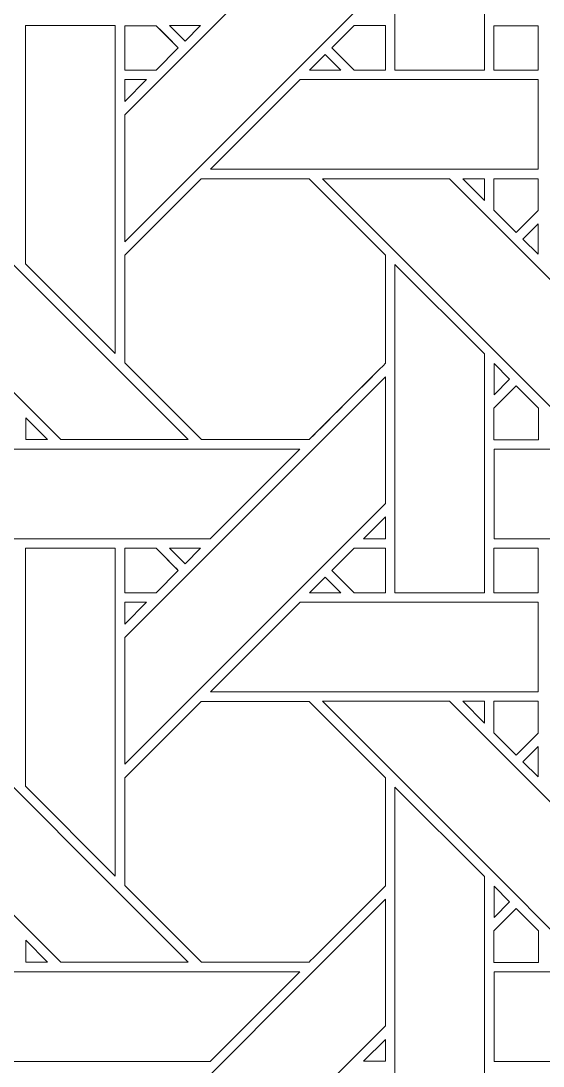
# Model space of a CAD drawing. Header units: inches. Extents: x 4.9 to 19.9, y 1.6 to 16.6.
# Drawn here: x 9.586 to 10.534, y 3.451 to 5.349 of the extents above; entities that cross this region are included whole.
import ezdxf

# ---------------------------------------------------------------- set-up
doc = ezdxf.new("R2010")
doc.units = ezdxf.units.IN
doc.header["$MEASUREMENT"] = 0
doc.layers.add('Design', color=7, linetype='Continuous', lineweight=0)

msp = doc.modelspace()

# ---------------------------------------------------------------- linework, layer by layer
at = {"layer": 'Design'}
for points, knots in [([(4.882854037814669, 16.59476386176223), (4.882854037814669, 16.59476386176223), (4.882854037814669, 1.594763861762152), (4.882854037814669, 1.594763861762152), (4.882854037814669, 1.594763861762152), (19.88285319010416, 1.594763861762152), (19.88285319010416, 1.594763861762152), (19.88285319010416, 1.594763861762152), (19.88285319010416, 16.59476386176223), (19.88285319010416, 16.59476386176223), (19.88285319010416, 16.59476386176223), (4.882854037814669, 16.59476386176223), (4.882854037814669, 16.59476386176223)], [0, 0, 0, 0, 1, 1, 1, 2, 2, 2, 3, 3, 3, 4, 4, 4, 4]), ([(5.683952837729848, 15.79366501657361), (5.683952837729848, 15.79366501657361), (5.683952837729848, 2.395862706950664), (5.683952837729848, 2.395862706950664), (5.683952837729848, 2.395862706950664), (19.08175439018904, 2.395862706950664), (19.08175439018904, 2.395862706950664), (19.08175439018904, 2.395862706950664), (19.08175439018904, 15.79366501657361), (19.08175439018904, 15.79366501657361), (19.08175439018904, 15.79366501657361), (5.683952837729848, 15.79366501657361), (5.683952837729848, 15.79366501657361)], [0, 0, 0, 0, 1, 1, 1, 2, 2, 2, 3, 3, 3, 4, 4, 4, 4]), ([(10.4277835422092, 5.693177117241753), (10.4277835422092, 5.693177117241753), (10.4277835422092, 5.259501139322916), (10.4277835422092, 5.259501139322916), (10.4277835422092, 5.259501139322916), (10.26501888699002, 5.259501139322916), (10.26501888699002, 5.259501139322916), (10.26501888699002, 5.259501139322916), (10.26501888699002, 5.855332268608941), (10.26501888699002, 5.855332268608941), (10.26501888699002, 5.855332268608941), (10.4277835422092, 5.693177117241753), (10.4277835422092, 5.693177117241753)], [0, 0, 0, 0, 1, 1, 1, 2, 2, 2, 3, 3, 3, 4, 4, 4, 4]), ([(9.774209764268663, 5.178177727593316), (9.774209764268663, 5.178177727593316), (10.24787987603081, 5.651766459147134), (10.24787987603081, 5.651766459147134), (10.24787987603081, 5.651766459147134), (10.24787987603081, 5.421737670898437), (10.24787987603081, 5.421737670898437), (10.24787987603081, 5.421737670898437), (9.774209764268663, 4.94808112250434), (9.774209764268663, 4.94808112250434), (9.774209764268663, 4.94808112250434), (9.774209764268663, 5.178177727593316), (9.774209764268663, 5.178177727593316)], [0, 0, 0, 0, 1, 1, 1, 2, 2, 2, 3, 3, 3, 4, 4, 4, 4]), ([(9.757071601019964, 5.340279473198784), (9.757071601019964, 5.340279473198784), (9.757071601019964, 4.745168897840711), (9.757071601019964, 4.745168897840711), (9.757071601019964, 4.745168897840711), (9.594153510199652, 4.908086988661024), (9.594153510199652, 4.908086988661024), (9.594153510199652, 4.908086988661024), (9.594153510199652, 5.340279473198784), (9.594153510199652, 5.340279473198784), (9.594153510199652, 5.340279473198784), (9.757071601019964, 5.340279473198784), (9.757071601019964, 5.340279473198784)], [0, 0, 0, 0, 1, 1, 1, 2, 2, 2, 3, 3, 3, 4, 4, 4, 4]), ([(9.831252204047308, 5.340252346462673), (9.836391025119356, 5.335140652126735), (9.867162068684895, 5.304328070746527), (9.871586269802515, 5.299903869628906), (9.871586269802515, 5.299903869628906), (9.831163194444445, 5.259484185112847), (9.831163194444445, 5.259484185112847), (9.831163194444445, 5.259484185112847), (9.774183485243055, 5.259484185112847), (9.774183485243055, 5.259484185112847), (9.774183485243055, 5.259484185112847), (9.774183485243055, 5.340252346462673), (9.774183485243055, 5.340252346462673), (9.774183485243055, 5.340252346462673), (9.831252204047308, 5.340252346462673), (9.831252204047308, 5.340252346462673)], [0, 0, 0, 0, 1, 1, 1, 2, 2, 2, 3, 3, 3, 4, 4, 4, 5, 5, 5, 5]), ([(9.774183485243055, 5.340252346462673), (9.774183485243055, 5.340252346462673), (9.831252204047308, 5.340252346462673), (9.831252204047308, 5.340252346462673), (9.836608039008246, 5.334929572211371), (9.867420620388454, 5.304069519042968), (9.871586269802515, 5.299903869628906), (9.871586269802515, 5.299903869628906), (9.831163194444445, 5.259484185112847), (9.831163194444445, 5.259484185112847), (9.831163194444445, 5.259484185112847), (9.774183485243055, 5.259484185112847), (9.774183485243055, 5.259484185112847), (9.774183485243055, 5.259484185112847), (9.774183485243055, 5.340252346462673), (9.774183485243055, 5.340252346462673)], [0, 0, 0, 0, 1, 1, 1, 2, 2, 2, 3, 3, 3, 4, 4, 4, 5, 5, 5, 5]), ([(9.912100897894964, 5.340279473198784), (9.912100897894964, 5.340279473198784), (9.883819580078125, 5.312100728352864), (9.883819580078125, 5.312100728352864), (9.883819580078125, 5.312100728352864), (9.855641682942707, 5.340279473198784), (9.855641682942707, 5.340279473198784), (9.855641682942707, 5.340279473198784), (9.912100897894964, 5.340279473198784), (9.912100897894964, 5.340279473198784)], [0, 0, 0, 0, 1, 1, 1, 2, 2, 2, 3, 3, 3, 3]), ([(10.1907484266493, 5.259470621744791), (10.1907484266493, 5.259470621744791), (10.15038977728949, 5.299849616156683), (10.15038977728949, 5.299849616156683), (10.15038977728949, 5.299849616156683), (10.19081963433159, 5.34027608235677), (10.19081963433159, 5.34027608235677), (10.19081963433159, 5.34027608235677), (10.24786037868923, 5.34027608235677), (10.24786037868923, 5.34027608235677), (10.24786037868923, 5.34027608235677), (10.24786037868923, 5.259470621744791), (10.24786037868923, 5.259470621744791), (10.24786037868923, 5.259470621744791), (10.1907484266493, 5.259470621744791), (10.1907484266493, 5.259470621744791)], [0, 0, 0, 0, 1, 1, 1, 2, 2, 2, 3, 3, 3, 4, 4, 4, 5, 5, 5, 5]), ([(10.15038977728949, 5.299849616156683), (10.15038977728949, 5.299849616156683), (10.19081963433159, 5.34027608235677), (10.19081963433159, 5.34027608235677), (10.19081963433159, 5.34027608235677), (10.24786037868923, 5.34027608235677), (10.24786037868923, 5.34027608235677), (10.24786037868923, 5.34027608235677), (10.24786037868923, 5.259470621744791), (10.24786037868923, 5.259470621744791), (10.24786037868923, 5.259470621744791), (10.1907484266493, 5.259470621744791), (10.1907484266493, 5.259470621744791), (10.1907484266493, 5.259470621744791), (10.15038977728949, 5.299849616156683), (10.15038977728949, 5.299849616156683)], [0, 0, 0, 0, 1, 1, 1, 2, 2, 2, 3, 3, 3, 4, 4, 4, 5, 5, 5, 5]), ([(10.44506581624349, 5.259470621744791), (10.44506581624349, 5.259470621744791), (10.44506581624349, 5.340252346462673), (10.44506581624349, 5.340252346462673), (10.44506581624349, 5.340252346462673), (10.52530924479166, 5.340252346462673), (10.52530924479166, 5.340252346462673), (10.52530924479166, 5.340252346462673), (10.52530924479166, 5.259470621744791), (10.52530924479166, 5.259470621744791), (10.52530924479166, 5.259470621744791), (10.44506581624349, 5.259470621744791), (10.44506581624349, 5.259470621744791)], [0, 0, 0, 0, 1, 1, 1, 2, 2, 2, 3, 3, 3, 4, 4, 4, 4]), ([(10.44506581624349, 5.340252346462673), (10.44506581624349, 5.340252346462673), (10.52530924479166, 5.340252346462673), (10.52530924479166, 5.340252346462673), (10.52530924479166, 5.340252346462673), (10.52530924479166, 5.259470621744791), (10.52530924479166, 5.259470621744791), (10.52530924479166, 5.259470621744791), (10.44506581624349, 5.259470621744791), (10.44506581624349, 5.259470621744791), (10.44506581624349, 5.259470621744791), (10.44506581624349, 5.340252346462673), (10.44506581624349, 5.340252346462673)], [0, 0, 0, 0, 1, 1, 1, 2, 2, 2, 3, 3, 3, 4, 4, 4, 4]), ([(10.16655053032769, 5.259501139322916), (10.16655053032769, 5.259501139322916), (10.11004384358724, 5.259501139322916), (10.11004384358724, 5.259501139322916), (10.11004384358724, 5.259501139322916), (10.13830396864149, 5.287761264377169), (10.13830396864149, 5.287761264377169), (10.13830396864149, 5.287761264377169), (10.16655053032769, 5.259501139322916), (10.16655053032769, 5.259501139322916)], [0, 0, 0, 0, 1, 1, 1, 2, 2, 2, 3, 3, 3, 3]), ([(9.814054701063368, 5.24237569173177), (9.814054701063368, 5.24237569173177), (9.774209764268663, 5.202545166015625), (9.774209764268663, 5.202545166015625), (9.774209764268663, 5.202545166015625), (9.774209764268663, 5.24237569173177), (9.774209764268663, 5.24237569173177), (9.774209764268663, 5.24237569173177), (9.814054701063368, 5.24237569173177), (9.814054701063368, 5.24237569173177)], [0, 0, 0, 0, 1, 1, 1, 2, 2, 2, 3, 3, 3, 3]), ([(9.930055406358507, 5.079539828830294), (9.930055406358507, 5.079539828830294), (10.09290568033854, 5.242362128363715), (10.09290568033854, 5.242362128363715), (10.09290568033854, 5.242362128363715), (10.52533552381727, 5.242362128363715), (10.52533552381727, 5.242362128363715), (10.52533552381727, 5.242362128363715), (10.52533552381727, 5.079539828830294), (10.52533552381727, 5.079539828830294), (10.52533552381727, 5.079539828830294), (9.930055406358507, 5.079539828830294), (9.930055406358507, 5.079539828830294)], [0, 0, 0, 0, 1, 1, 1, 2, 2, 2, 3, 3, 3, 4, 4, 4, 4]), ([(9.18463389078776, 5.062428792317708), (9.18463389078776, 5.062428792317708), (9.415581597222221, 5.062428792317708), (9.415581597222221, 5.062428792317708), (9.415581597222221, 5.062428792317708), (9.889224582248263, 4.58877224392361), (9.889224582248263, 4.58877224392361), (9.889224582248263, 4.58877224392361), (9.658194647894964, 4.58877224392361), (9.658194647894964, 4.58877224392361), (9.658194647894964, 4.58877224392361), (9.18463389078776, 5.062428792317708), (9.18463389078776, 5.062428792317708)], [0, 0, 0, 0, 1, 1, 1, 2, 2, 2, 3, 3, 3, 4, 4, 4, 4]), ([(9.912887573242188, 5.062374538845485), (9.912887573242188, 5.062374538845485), (10.10909864637587, 5.062374538845485), (10.10909864637587, 5.062374538845485), (10.10909864637587, 5.062374538845485), (10.24784681532118, 4.923656887478298), (10.24784681532118, 4.923656887478298), (10.24784681532118, 4.923656887478298), (10.24784681532118, 4.727442423502603), (10.24784681532118, 4.727442423502603), (10.23004828559027, 4.709507412380641), (10.11812761094835, 4.59776645236545), (10.10914272732205, 4.588755289713541), (10.10914272732205, 4.588755289713541), (9.913428412543402, 4.588755289713541), (9.913428412543402, 4.588755289713541), (9.913428412543402, 4.588755289713541), (9.774183485243055, 4.727996826171875), (9.774183485243055, 4.727996826171875), (9.774183485243055, 4.727996826171875), (9.774183485243055, 4.923656887478298), (9.774183485243055, 4.923656887478298), (9.774183485243055, 4.923656887478298), (9.912887573242188, 5.062374538845485), (9.912887573242188, 5.062374538845485)], [0, 0, 0, 0, 1, 1, 1, 2, 2, 2, 3, 3, 3, 4, 4, 4, 5, 5, 5, 6, 6, 6, 7, 7, 7, 8, 8, 8, 8]), ([(9.774183485243055, 4.727996826171875), (9.774183485243055, 4.727996826171875), (9.774183485243055, 4.923656887478298), (9.774183485243055, 4.923656887478298), (9.774183485243055, 4.923656887478298), (9.912887573242188, 5.062374538845485), (9.912887573242188, 5.062374538845485), (9.912887573242188, 5.062374538845485), (10.10909864637587, 5.062374538845485), (10.10909864637587, 5.062374538845485), (10.10909864637587, 5.062374538845485), (10.24784681532118, 4.923656887478298), (10.24784681532118, 4.923656887478298), (10.24784681532118, 4.923656887478298), (10.24784681532118, 4.727442423502603), (10.24784681532118, 4.727442423502603), (10.22992621527778, 4.70937771267361), (10.11803181966145, 4.597671508789062), (10.10914272732205, 4.588755289713541), (10.10914272732205, 4.588755289713541), (9.913428412543402, 4.588755289713541), (9.913428412543402, 4.588755289713541), (9.913428412543402, 4.588755289713541), (9.774183485243055, 4.727996826171875), (9.774183485243055, 4.727996826171875)], [0, 0, 0, 0, 1, 1, 1, 2, 2, 2, 3, 3, 3, 4, 4, 4, 5, 5, 5, 6, 6, 6, 7, 7, 7, 8, 8, 8, 8]), ([(10.13336266411675, 5.062428792317708), (10.13336266411675, 5.062428792317708), (10.36431037055121, 5.062428792317708), (10.36431037055121, 5.062428792317708), (10.36431037055121, 5.062428792317708), (10.83795335557725, 4.58877224392361), (10.83795335557725, 4.58877224392361), (10.83795335557725, 4.58877224392361), (10.60692426893446, 4.58877224392361), (10.60692426893446, 4.58877224392361), (10.60692426893446, 4.58877224392361), (10.13336266411675, 5.062428792317708), (10.13336266411675, 5.062428792317708)], [0, 0, 0, 0, 1, 1, 1, 2, 2, 2, 3, 3, 3, 4, 4, 4, 4]), ([(10.42786831325955, 5.062415228949652), (10.42786831325955, 5.062415228949652), (10.42786831325955, 5.022583855523003), (10.42786831325955, 5.022583855523003), (10.42786831325955, 5.022583855523003), (10.38842519124349, 5.062415228949652), (10.38842519124349, 5.062415228949652), (10.38842519124349, 5.062415228949652), (10.42786831325955, 5.062415228949652), (10.42786831325955, 5.062415228949652)], [0, 0, 0, 0, 1, 1, 1, 2, 2, 2, 3, 3, 3, 3]), ([(10.52530924479166, 5.062394883897568), (10.52530924479166, 5.062394883897568), (10.52530924479166, 5.004792107476128), (10.52530924479166, 5.004792107476128), (10.52530924479166, 5.004792107476128), (10.48537953694661, 4.96484883626302), (10.48537953694661, 4.96484883626302), (10.48537953694661, 4.96484883626302), (10.44504886203342, 5.005183749728732), (10.44504886203342, 5.005183749728732), (10.44504886203342, 5.005183749728732), (10.44504886203342, 5.062394883897568), (10.44504886203342, 5.062394883897568), (10.44504886203342, 5.062394883897568), (10.52530924479166, 5.062394883897568), (10.52530924479166, 5.062394883897568)], [0, 0, 0, 0, 1, 1, 1, 2, 2, 2, 3, 3, 3, 4, 4, 4, 5, 5, 5, 5]), ([(10.48537953694661, 4.96484883626302), (10.48537953694661, 4.96484883626302), (10.44504886203342, 5.005183749728732), (10.44504886203342, 5.005183749728732), (10.44504886203342, 5.005183749728732), (10.44504886203342, 5.062394883897568), (10.44504886203342, 5.062394883897568), (10.44504886203342, 5.062394883897568), (10.52530924479166, 5.062394883897568), (10.52530924479166, 5.062394883897568), (10.52530924479166, 5.062394883897568), (10.52530924479166, 5.004792107476128), (10.52530924479166, 5.004792107476128), (10.52530924479166, 5.004792107476128), (10.48537953694661, 4.96484883626302), (10.48537953694661, 4.96484883626302)], [0, 0, 0, 0, 1, 1, 1, 2, 2, 2, 3, 3, 3, 4, 4, 4, 5, 5, 5, 5]), ([(10.52533552381727, 4.980574713812933), (10.52533552381727, 4.980574713812933), (10.52533552381727, 4.925415886773003), (10.52533552381727, 4.925415886773003), (10.52533552381727, 4.925415886773003), (10.49757300482855, 4.952804565429687), (10.49757300482855, 4.952804565429687), (10.49757300482855, 4.952804565429687), (10.52533552381727, 4.980574713812933), (10.52533552381727, 4.980574713812933)], [0, 0, 0, 0, 1, 1, 1, 2, 2, 2, 3, 3, 3, 3]), ([(10.4277835422092, 4.744461059570312), (10.4277835422092, 4.744461059570312), (10.4277835422092, 4.310771518283419), (10.4277835422092, 4.310771518283419), (10.4277835422092, 4.310771518283419), (10.26501888699002, 4.310771518283419), (10.26501888699002, 4.310771518283419), (10.26501888699002, 4.310771518283419), (10.26501888699002, 4.906603495279947), (10.26501888699002, 4.906603495279947), (10.26501888699002, 4.906603495279947), (10.4277835422092, 4.744461059570312), (10.4277835422092, 4.744461059570312)], [0, 0, 0, 0, 1, 1, 1, 2, 2, 2, 3, 3, 3, 4, 4, 4, 4]), ([(10.44508870442708, 4.670203314887152), (10.44508870442708, 4.670203314887152), (10.44508870442708, 4.726968553331162), (10.44508870442708, 4.726968553331162), (10.44508870442708, 4.726968553331162), (10.47328016493055, 4.698382059733072), (10.47328016493055, 4.698382059733072), (10.47328016493055, 4.698382059733072), (10.44508870442708, 4.670203314887152), (10.44508870442708, 4.670203314887152)], [0, 0, 0, 0, 1, 1, 1, 2, 2, 2, 3, 3, 3, 3]), ([(9.774209764268663, 4.229448954264322), (9.774209764268663, 4.229448954264322), (10.24787987603081, 4.703037685818141), (10.24787987603081, 4.703037685818141), (10.24787987603081, 4.703037685818141), (10.24787987603081, 4.473008897569443), (10.24787987603081, 4.473008897569443), (10.24787987603081, 4.473008897569443), (9.774209764268663, 3.999352349175346), (9.774209764268663, 3.999352349175346), (9.774209764268663, 3.999352349175346), (9.774209764268663, 4.229448954264322), (9.774209764268663, 4.229448954264322)], [0, 0, 0, 0, 1, 1, 1, 2, 2, 2, 3, 3, 3, 4, 4, 4, 4]), ([(10.44506242540147, 4.588510301378037), (10.44506242540147, 4.588510301378037), (10.44506242540147, 4.64579603407118), (10.44506242540147, 4.64579603407118), (10.44506242540147, 4.64579603407118), (10.48539310031467, 4.686127556694878), (10.48539310031467, 4.686127556694878), (10.48539310031467, 4.686127556694878), (10.52572123209635, 4.645806206597222), (10.52572123209635, 4.645806206597222), (10.52572123209635, 4.645806206597222), (10.52572123209635, 4.588510301378037), (10.52572123209635, 4.588510301378037), (10.52572123209635, 4.588510301378037), (10.44506242540147, 4.588510301378037), (10.44506242540147, 4.588510301378037)], [0, 0, 0, 0, 1, 1, 1, 2, 2, 2, 3, 3, 3, 4, 4, 4, 5, 5, 5, 5]), ([(10.44506242540147, 4.588510301378037), (10.44506242540147, 4.588510301378037), (10.44506242540147, 4.64579603407118), (10.44506242540147, 4.64579603407118), (10.44506242540147, 4.64579603407118), (10.48539310031467, 4.686127556694878), (10.48539310031467, 4.686127556694878), (10.48539310031467, 4.686127556694878), (10.52572123209635, 4.645806206597222), (10.52572123209635, 4.645806206597222), (10.52572123209635, 4.645806206597222), (10.52572123209635, 4.588510301378037), (10.52572123209635, 4.588510301378037), (10.52572123209635, 4.588510301378037), (10.44506242540147, 4.588510301378037), (10.44506242540147, 4.588510301378037)], [0, 0, 0, 0, 1, 1, 1, 2, 2, 2, 3, 3, 3, 4, 4, 4, 5, 5, 5, 5]), ([(9.6339848836263, 4.58877224392361), (9.6339848836263, 4.58877224392361), (9.594269646538628, 4.58877224392361), (9.594269646538628, 4.58877224392361), (9.594269646538628, 4.58877224392361), (9.594269646538628, 4.62856207953559), (9.594269646538628, 4.62856207953559), (9.594269646538628, 4.62856207953559), (9.6339848836263, 4.58877224392361), (9.6339848836263, 4.58877224392361)], [0, 0, 0, 0, 1, 1, 1, 2, 2, 2, 3, 3, 3, 3]), ([(9.496365865071613, 4.408824496799044), (9.496365865071613, 4.408824496799044), (9.496365865071613, 4.571511162651909), (9.496365865071613, 4.571511162651909), (9.496365865071613, 4.571511162651909), (10.09206814236111, 4.571511162651909), (10.09206814236111, 4.571511162651909), (10.09206814236111, 4.571511162651909), (9.92933400472005, 4.408824496799044), (9.92933400472005, 4.408824496799044), (9.92933400472005, 4.408824496799044), (9.496365865071613, 4.408824496799044), (9.496365865071613, 4.408824496799044)], [0, 0, 0, 0, 1, 1, 1, 2, 2, 2, 3, 3, 3, 4, 4, 4, 4]), ([(10.44509548611111, 4.408824496799044), (10.44509548611111, 4.408824496799044), (10.44509548611111, 4.571511162651909), (10.44509548611111, 4.571511162651909), (10.44509548611111, 4.571511162651909), (11.04079098171658, 4.571511162651909), (11.04079098171658, 4.571511162651909), (11.04079098171658, 4.571511162651909), (10.87805684407552, 4.408824496799044), (10.87805684407552, 4.408824496799044), (10.87805684407552, 4.408824496799044), (10.44509548611111, 4.408824496799044), (10.44509548611111, 4.408824496799044)], [0, 0, 0, 0, 1, 1, 1, 2, 2, 2, 3, 3, 3, 4, 4, 4, 4]), ([(10.20811716715495, 4.408851623535156), (10.20811716715495, 4.408851623535156), (10.24788665771484, 4.448615180121527), (10.24788665771484, 4.448615180121527), (10.24788665771484, 4.448615180121527), (10.24788665771484, 4.408851623535156), (10.24788665771484, 4.408851623535156), (10.24788665771484, 4.408851623535156), (10.20811716715495, 4.408851623535156), (10.20811716715495, 4.408851623535156)], [0, 0, 0, 0, 1, 1, 1, 2, 2, 2, 3, 3, 3, 3]), ([(9.757071601019964, 4.391563415527343), (9.757071601019964, 4.391563415527343), (9.757071601019964, 3.796440124511718), (9.757071601019964, 3.796440124511718), (9.757071601019964, 3.796440124511718), (9.594153510199652, 3.959358215332031), (9.594153510199652, 3.959358215332031), (9.594153510199652, 3.959358215332031), (9.594153510199652, 4.391563415527343), (9.594153510199652, 4.391563415527343), (9.594153510199652, 4.391563415527343), (9.757071601019964, 4.391563415527343), (9.757071601019964, 4.391563415527343)], [0, 0, 0, 0, 1, 1, 1, 2, 2, 2, 3, 3, 3, 4, 4, 4, 4]), ([(9.831252204047308, 4.391521877712673), (9.836391025119356, 4.386410183376735), (9.867162068684895, 4.355591668023003), (9.871586269802515, 4.351167466905382), (9.871586269802515, 4.351167466905382), (9.831163194444445, 4.310747782389322), (9.831163194444445, 4.310747782389322), (9.831163194444445, 4.310747782389322), (9.774183485243055, 4.310747782389322), (9.774183485243055, 4.310747782389322), (9.774183485243055, 4.310747782389322), (9.774183485243055, 4.391521877712673), (9.774183485243055, 4.391521877712673), (9.774183485243055, 4.391521877712673), (9.831252204047308, 4.391521877712673), (9.831252204047308, 4.391521877712673)], [0, 0, 0, 0, 1, 1, 1, 2, 2, 2, 3, 3, 3, 4, 4, 4, 5, 5, 5, 5]), ([(9.774183485243055, 4.391521877712673), (9.774183485243055, 4.391521877712673), (9.831252204047308, 4.391521877712673), (9.831252204047308, 4.391521877712673), (9.831252204047308, 4.391521877712673), (9.871586269802515, 4.351167466905382), (9.871586269802515, 4.351167466905382), (9.871586269802515, 4.351167466905382), (9.831163194444445, 4.310747782389322), (9.831163194444445, 4.310747782389322), (9.831163194444445, 4.310747782389322), (9.774183485243055, 4.310747782389322), (9.774183485243055, 4.310747782389322), (9.774183485243055, 4.310747782389322), (9.774183485243055, 4.391521877712673), (9.774183485243055, 4.391521877712673)], [0, 0, 0, 0, 1, 1, 1, 2, 2, 2, 3, 3, 3, 4, 4, 4, 5, 5, 5, 5]), ([(9.912107679578993, 4.391563415527343), (9.912107679578993, 4.391563415527343), (9.883826361762152, 4.363371955023871), (9.883826361762152, 4.363371955023871), (9.883826361762152, 4.363371955023871), (9.855641682942707, 4.391563415527343), (9.855641682942707, 4.391563415527343), (9.855641682942707, 4.391563415527343), (9.912107679578993, 4.391563415527343), (9.912107679578993, 4.391563415527343)], [0, 0, 0, 0, 1, 1, 1, 2, 2, 2, 3, 3, 3, 3]), ([(10.1907484266493, 4.310733371310763), (10.1907484266493, 4.310733371310763), (10.15038977728949, 4.351112365722656), (10.15038977728949, 4.351112365722656), (10.15038977728949, 4.351112365722656), (10.19081963433159, 4.391538831922742), (10.19081963433159, 4.391538831922742), (10.19081963433159, 4.391538831922742), (10.24786037868923, 4.391538831922742), (10.24786037868923, 4.391538831922742), (10.24786037868923, 4.391538831922742), (10.24786037868923, 4.310733371310763), (10.24786037868923, 4.310733371310763), (10.24786037868923, 4.310733371310763), (10.1907484266493, 4.310733371310763), (10.1907484266493, 4.310733371310763)], [0, 0, 0, 0, 1, 1, 1, 2, 2, 2, 3, 3, 3, 4, 4, 4, 5, 5, 5, 5]), ([(10.15038977728949, 4.351112365722656), (10.15038977728949, 4.351112365722656), (10.19081963433159, 4.391538831922742), (10.19081963433159, 4.391538831922742), (10.19081963433159, 4.391538831922742), (10.24786037868923, 4.391538831922742), (10.24786037868923, 4.391538831922742), (10.24786037868923, 4.391538831922742), (10.24786037868923, 4.310733371310763), (10.24786037868923, 4.310733371310763), (10.24786037868923, 4.310733371310763), (10.1907484266493, 4.310733371310763), (10.1907484266493, 4.310733371310763), (10.1907484266493, 4.310733371310763), (10.15038977728949, 4.351112365722656), (10.15038977728949, 4.351112365722656)], [0, 0, 0, 0, 1, 1, 1, 2, 2, 2, 3, 3, 3, 4, 4, 4, 5, 5, 5, 5]), ([(10.44506581624349, 4.310733371310763), (10.44506581624349, 4.310733371310763), (10.44506581624349, 4.391521877712673), (10.44506581624349, 4.391521877712673), (10.44506581624349, 4.391521877712673), (10.52530924479166, 4.391521877712673), (10.52530924479166, 4.391521877712673), (10.52530924479166, 4.391521877712673), (10.52530924479166, 4.310733371310763), (10.52530924479166, 4.310733371310763), (10.52530924479166, 4.310733371310763), (10.44506581624349, 4.310733371310763), (10.44506581624349, 4.310733371310763)], [0, 0, 0, 0, 1, 1, 1, 2, 2, 2, 3, 3, 3, 4, 4, 4, 4]), ([(10.44506581624349, 4.391521877712673), (10.44506581624349, 4.391521877712673), (10.52530924479166, 4.391521877712673), (10.52530924479166, 4.391521877712673), (10.52530924479166, 4.391521877712673), (10.52530924479166, 4.310733371310763), (10.52530924479166, 4.310733371310763), (10.52530924479166, 4.310733371310763), (10.44506581624349, 4.310733371310763), (10.44506581624349, 4.310733371310763), (10.44506581624349, 4.310733371310763), (10.44506581624349, 4.391521877712673), (10.44506581624349, 4.391521877712673)], [0, 0, 0, 0, 1, 1, 1, 2, 2, 2, 3, 3, 3, 4, 4, 4, 4]), ([(10.16655053032769, 4.310771518283419), (10.16655053032769, 4.310771518283419), (10.11004384358724, 4.310771518283419), (10.11004384358724, 4.310771518283419), (10.11004384358724, 4.310771518283419), (10.13830396864149, 4.339031643337673), (10.13830396864149, 4.339031643337673), (10.13830396864149, 4.339031643337673), (10.16655053032769, 4.310771518283419), (10.16655053032769, 4.310771518283419)], [0, 0, 0, 0, 1, 1, 1, 2, 2, 2, 3, 3, 3, 3]), ([(9.81404791937934, 4.293646918402777), (9.81404791937934, 4.293646918402777), (9.774209764268663, 4.253815544976128), (9.774209764268663, 4.253815544976128), (9.774209764268663, 4.253815544976128), (9.774209764268663, 4.293646918402777), (9.774209764268663, 4.293646918402777), (9.774209764268663, 4.293646918402777), (9.81404791937934, 4.293646918402777), (9.81404791937934, 4.293646918402777)], [0, 0, 0, 0, 1, 1, 1, 2, 2, 2, 3, 3, 3, 3]), ([(9.930048624674479, 4.130811055501301), (9.930048624674479, 4.130811055501301), (10.09290568033854, 4.293633355034722), (10.09290568033854, 4.293633355034722), (10.09290568033854, 4.293633355034722), (10.52533552381727, 4.293633355034722), (10.52533552381727, 4.293633355034722), (10.52533552381727, 4.293633355034722), (10.52533552381727, 4.130811055501301), (10.52533552381727, 4.130811055501301), (10.52533552381727, 4.130811055501301), (9.930048624674479, 4.130811055501301), (9.930048624674479, 4.130811055501301)], [0, 0, 0, 0, 1, 1, 1, 2, 2, 2, 3, 3, 3, 4, 4, 4, 4]), ([(9.18463389078776, 4.113699171278211), (9.18463389078776, 4.113699171278211), (9.415581597222221, 4.113699171278211), (9.415581597222221, 4.113699171278211), (9.415581597222221, 4.113699171278211), (9.889224582248263, 3.640042622884114), (9.889224582248263, 3.640042622884114), (9.889224582248263, 3.640042622884114), (9.658194647894964, 3.640042622884114), (9.658194647894964, 3.640042622884114), (9.658194647894964, 3.640042622884114), (9.18463389078776, 4.113699171278211), (9.18463389078776, 4.113699171278211)], [0, 0, 0, 0, 1, 1, 1, 2, 2, 2, 3, 3, 3, 4, 4, 4, 4]), ([(9.912887573242188, 4.113644917805989), (9.912887573242188, 4.113644917805989), (10.10909864637587, 4.113644917805989), (10.10909864637587, 4.113644917805989), (10.10909864637587, 4.113644917805989), (10.24784681532118, 3.974920484754774), (10.24784681532118, 3.974920484754774), (10.24784681532118, 3.974920484754774), (10.24784681532118, 3.778706020779079), (10.24784681532118, 3.778706020779079), (10.23004828559027, 3.760771009657117), (10.11812761094835, 3.64903089735243), (10.10914272732205, 3.640018886990016), (10.10914272732205, 3.640018886990016), (9.913428412543402, 3.640018886990016), (9.913428412543402, 3.640018886990016), (9.913428412543402, 3.640018886990016), (9.774183485243055, 3.77926042344835), (9.774183485243055, 3.77926042344835), (9.774183485243055, 3.77926042344835), (9.774183485243055, 3.974920484754774), (9.774183485243055, 3.974920484754774), (9.774183485243055, 3.974920484754774), (9.912887573242188, 4.113644917805989), (9.912887573242188, 4.113644917805989)], [0, 0, 0, 0, 1, 1, 1, 2, 2, 2, 3, 3, 3, 4, 4, 4, 5, 5, 5, 6, 6, 6, 7, 7, 7, 8, 8, 8, 8]), ([(9.774183485243055, 3.77926042344835), (9.774183485243055, 3.77926042344835), (9.774183485243055, 3.974920484754774), (9.774183485243055, 3.974920484754774), (9.774183485243055, 3.974920484754774), (9.912887573242188, 4.113644917805989), (9.912887573242188, 4.113644917805989), (9.912887573242188, 4.113644917805989), (10.10909864637587, 4.113644917805989), (10.10909864637587, 4.113644917805989), (10.10909864637587, 4.113644917805989), (10.24784681532118, 3.974920484754774), (10.24784681532118, 3.974920484754774), (10.24784681532118, 3.974920484754774), (10.24784681532118, 3.778706020779079), (10.24784681532118, 3.778706020779079), (10.23008897569444, 3.76080576578776), (10.11815473768446, 3.649058024088541), (10.10914272732205, 3.640018886990016), (10.10914272732205, 3.640018886990016), (9.913428412543402, 3.640018886990016), (9.913428412543402, 3.640018886990016), (9.913428412543402, 3.640018886990016), (9.774183485243055, 3.77926042344835), (9.774183485243055, 3.77926042344835)], [0, 0, 0, 0, 1, 1, 1, 2, 2, 2, 3, 3, 3, 4, 4, 4, 5, 5, 5, 6, 6, 6, 7, 7, 7, 8, 8, 8, 8]), ([(10.40774875217014, 3.839973449707031), (10.40774875217014, 3.839973449707031), (10.13338979085286, 4.113699171278211), (10.13338979085286, 4.113699171278211), (10.13338979085286, 4.113699171278211), (10.36430358886718, 4.113699171278211), (10.36430358886718, 4.113699171278211), (10.36430358886718, 4.113699171278211), (10.83795335557725, 3.640042622884114), (10.83795335557725, 3.640042622884114), (10.83795335557725, 3.640042622884114), (10.60693105061849, 3.640042622884114), (10.60693105061849, 3.640042622884114), (10.60693105061849, 3.640042622884114), (10.40774875217014, 3.839973449707031), (10.40774875217014, 3.839973449707031)], [0, 0, 0, 0, 1, 1, 1, 2, 2, 2, 3, 3, 3, 4, 4, 4, 5, 5, 5, 5]), ([(10.42786831325955, 4.113685607910156), (10.42786831325955, 4.113685607910156), (10.42786831325955, 4.073855082194009), (10.42786831325955, 4.073855082194009), (10.42786831325955, 4.073855082194009), (10.38842519124349, 4.113685607910156), (10.38842519124349, 4.113685607910156), (10.38842519124349, 4.113685607910156), (10.42786831325955, 4.113685607910156), (10.42786831325955, 4.113685607910156)], [0, 0, 0, 0, 1, 1, 1, 2, 2, 2, 3, 3, 3, 3]), ([(10.52530924479166, 4.113658481174044), (10.52530924479166, 4.113658481174044), (10.52530924479166, 4.056055704752603), (10.52530924479166, 4.056055704752603), (10.52530924479166, 4.056055704752603), (10.48537953694661, 4.016112433539496), (10.48537953694661, 4.016112433539496), (10.48537953694661, 4.016112433539496), (10.44504886203342, 4.056447347005208), (10.44504886203342, 4.056447347005208), (10.44504886203342, 4.056447347005208), (10.44504886203342, 4.113658481174044), (10.44504886203342, 4.113658481174044), (10.44504886203342, 4.113658481174044), (10.52530924479166, 4.113658481174044), (10.52530924479166, 4.113658481174044)], [0, 0, 0, 0, 1, 1, 1, 2, 2, 2, 3, 3, 3, 4, 4, 4, 5, 5, 5, 5]), ([(10.48537953694661, 4.016112433539496), (10.48537953694661, 4.016112433539496), (10.44504886203342, 4.056447347005208), (10.44504886203342, 4.056447347005208), (10.44504886203342, 4.056447347005208), (10.44504886203342, 4.113658481174044), (10.44504886203342, 4.113658481174044), (10.44504886203342, 4.113658481174044), (10.52530924479166, 4.113658481174044), (10.52530924479166, 4.113658481174044), (10.52530924479166, 4.113658481174044), (10.52530924479166, 4.056055704752603), (10.52530924479166, 4.056055704752603), (10.52530924479166, 4.056055704752603), (10.48537953694661, 4.016112433539496), (10.48537953694661, 4.016112433539496)], [0, 0, 0, 0, 1, 1, 1, 2, 2, 2, 3, 3, 3, 4, 4, 4, 5, 5, 5, 5]), ([(10.52533552381727, 4.031845940483941), (10.52533552381727, 4.031845940483941), (10.52533552381727, 3.97668711344401), (10.52533552381727, 3.97668711344401), (10.52533552381727, 3.97668711344401), (10.49757300482855, 4.004075792100694), (10.49757300482855, 4.004075792100694), (10.49757300482855, 4.004075792100694), (10.52533552381727, 4.031845940483941), (10.52533552381727, 4.031845940483941)], [0, 0, 0, 0, 1, 1, 1, 2, 2, 2, 3, 3, 3, 3]), ([(10.4277835422092, 3.795732286241319), (10.4277835422092, 3.795732286241319), (10.4277835422092, 3.362042744954426), (10.4277835422092, 3.362042744954426), (10.4277835422092, 3.362042744954426), (10.26501888699002, 3.362042744954426), (10.26501888699002, 3.362042744954426), (10.26501888699002, 3.362042744954426), (10.26501888699002, 3.957873874240451), (10.26501888699002, 3.957873874240451), (10.26501888699002, 3.957873874240451), (10.4277835422092, 3.795732286241319), (10.4277835422092, 3.795732286241319)], [0, 0, 0, 0, 1, 1, 1, 2, 2, 2, 3, 3, 3, 4, 4, 4, 4]), ([(10.44508870442708, 3.721474541558159), (10.44508870442708, 3.721474541558159), (10.44508870442708, 3.77823978000217), (10.44508870442708, 3.77823978000217), (10.44508870442708, 3.77823978000217), (10.47327338324652, 3.749666849772135), (10.47327338324652, 3.749666849772135), (10.47327338324652, 3.749666849772135), (10.44508870442708, 3.721474541558159), (10.44508870442708, 3.721474541558159)], [0, 0, 0, 0, 1, 1, 1, 2, 2, 2, 3, 3, 3, 3]), ([(9.774209764268663, 3.280720180935329), (9.774209764268663, 3.280720180935329), (10.24787987603081, 3.754322475857204), (10.24787987603081, 3.754322475857204), (10.24787987603081, 3.754322475857204), (10.24787987603081, 3.524280124240451), (10.24787987603081, 3.524280124240451), (10.24787987603081, 3.524280124240451), (9.774209764268663, 3.05062272813585), (9.774209764268663, 3.05062272813585), (9.774209764268663, 3.05062272813585), (9.774209764268663, 3.280720180935329), (9.774209764268663, 3.280720180935329)], [0, 0, 0, 0, 1, 1, 1, 2, 2, 2, 3, 3, 3, 4, 4, 4, 4]), ([(10.44506242540147, 3.639773898654513), (10.44506242540147, 3.639773898654513), (10.44506242540147, 3.697059631347656), (10.44506242540147, 3.697059631347656), (10.44506242540147, 3.697059631347656), (10.48539310031467, 3.737391153971354), (10.48539310031467, 3.737391153971354), (10.48539310031467, 3.737391153971354), (10.52572123209635, 3.697069803873697), (10.52572123209635, 3.697069803873697), (10.52572123209635, 3.697069803873697), (10.52572123209635, 3.639773898654513), (10.52572123209635, 3.639773898654513), (10.52572123209635, 3.639773898654513), (10.44506242540147, 3.639773898654513), (10.44506242540147, 3.639773898654513)], [0, 0, 0, 0, 1, 1, 1, 2, 2, 2, 3, 3, 3, 4, 4, 4, 5, 5, 5, 5]), ([(10.44506242540147, 3.639773898654513), (10.44506242540147, 3.639773898654513), (10.44506242540147, 3.697059631347656), (10.44506242540147, 3.697059631347656), (10.44506242540147, 3.697059631347656), (10.48539310031467, 3.737391153971354), (10.48539310031467, 3.737391153971354), (10.48539310031467, 3.737391153971354), (10.52572123209635, 3.697069803873697), (10.52572123209635, 3.697069803873697), (10.52572123209635, 3.697069803873697), (10.52572123209635, 3.639773898654513), (10.52572123209635, 3.639773898654513), (10.52572123209635, 3.639773898654513), (10.44506242540147, 3.639773898654513), (10.44506242540147, 3.639773898654513)], [0, 0, 0, 0, 1, 1, 1, 2, 2, 2, 3, 3, 3, 4, 4, 4, 5, 5, 5, 5]), ([(9.6339848836263, 3.640042622884114), (9.6339848836263, 3.640042622884114), (9.594269646538628, 3.640042622884114), (9.594269646538628, 3.640042622884114), (9.594269646538628, 3.640042622884114), (9.594269646538628, 3.679833306206596), (9.594269646538628, 3.679833306206596), (9.594269646538628, 3.679833306206596), (9.6339848836263, 3.640042622884114), (9.6339848836263, 3.640042622884114)], [0, 0, 0, 0, 1, 1, 1, 2, 2, 2, 3, 3, 3, 3]), ([(9.496365865071613, 3.460095723470051), (9.496365865071613, 3.460095723470051), (9.496365865071613, 3.622781541612412), (9.496365865071613, 3.622781541612412), (9.496365865071613, 3.622781541612412), (10.09206814236111, 3.622781541612412), (10.09206814236111, 3.622781541612412), (10.09206814236111, 3.622781541612412), (9.92933400472005, 3.460095723470051), (9.92933400472005, 3.460095723470051), (9.92933400472005, 3.460095723470051), (9.496365865071613, 3.460095723470051), (9.496365865071613, 3.460095723470051)], [0, 0, 0, 0, 1, 1, 1, 2, 2, 2, 3, 3, 3, 4, 4, 4, 4]), ([(10.44509548611111, 3.460082160101996), (10.44509548611111, 3.460082160101996), (10.44509548611111, 3.622795104980468), (10.44509548611111, 3.622795104980468), (10.44509548611111, 3.622795104980468), (11.0407977634006, 3.622795104980468), (11.0407977634006, 3.622795104980468), (11.0407977634006, 3.622795104980468), (10.87806362575955, 3.460082160101996), (10.87806362575955, 3.460082160101996), (10.87806362575955, 3.460082160101996), (10.44509548611111, 3.460082160101996), (10.44509548611111, 3.460082160101996)], [0, 0, 0, 0, 1, 1, 1, 2, 2, 2, 3, 3, 3, 4, 4, 4, 4]), ([(10.20812394883897, 3.460122850206162), (10.20812394883897, 3.460122850206162), (10.24788665771484, 3.499885559082031), (10.24788665771484, 3.499885559082031), (10.24788665771484, 3.499885559082031), (10.24788665771484, 3.460122850206162), (10.24788665771484, 3.460122850206162), (10.24788665771484, 3.460122850206162), (10.20812394883897, 3.460122850206162), (10.20812394883897, 3.460122850206162)], [0, 0, 0, 0, 1, 1, 1, 2, 2, 2, 3, 3, 3, 3])]:
    msp.add_open_spline(points, degree=3, knots=knots, dxfattribs=at)

doc.saveas('drawing.dxf')
